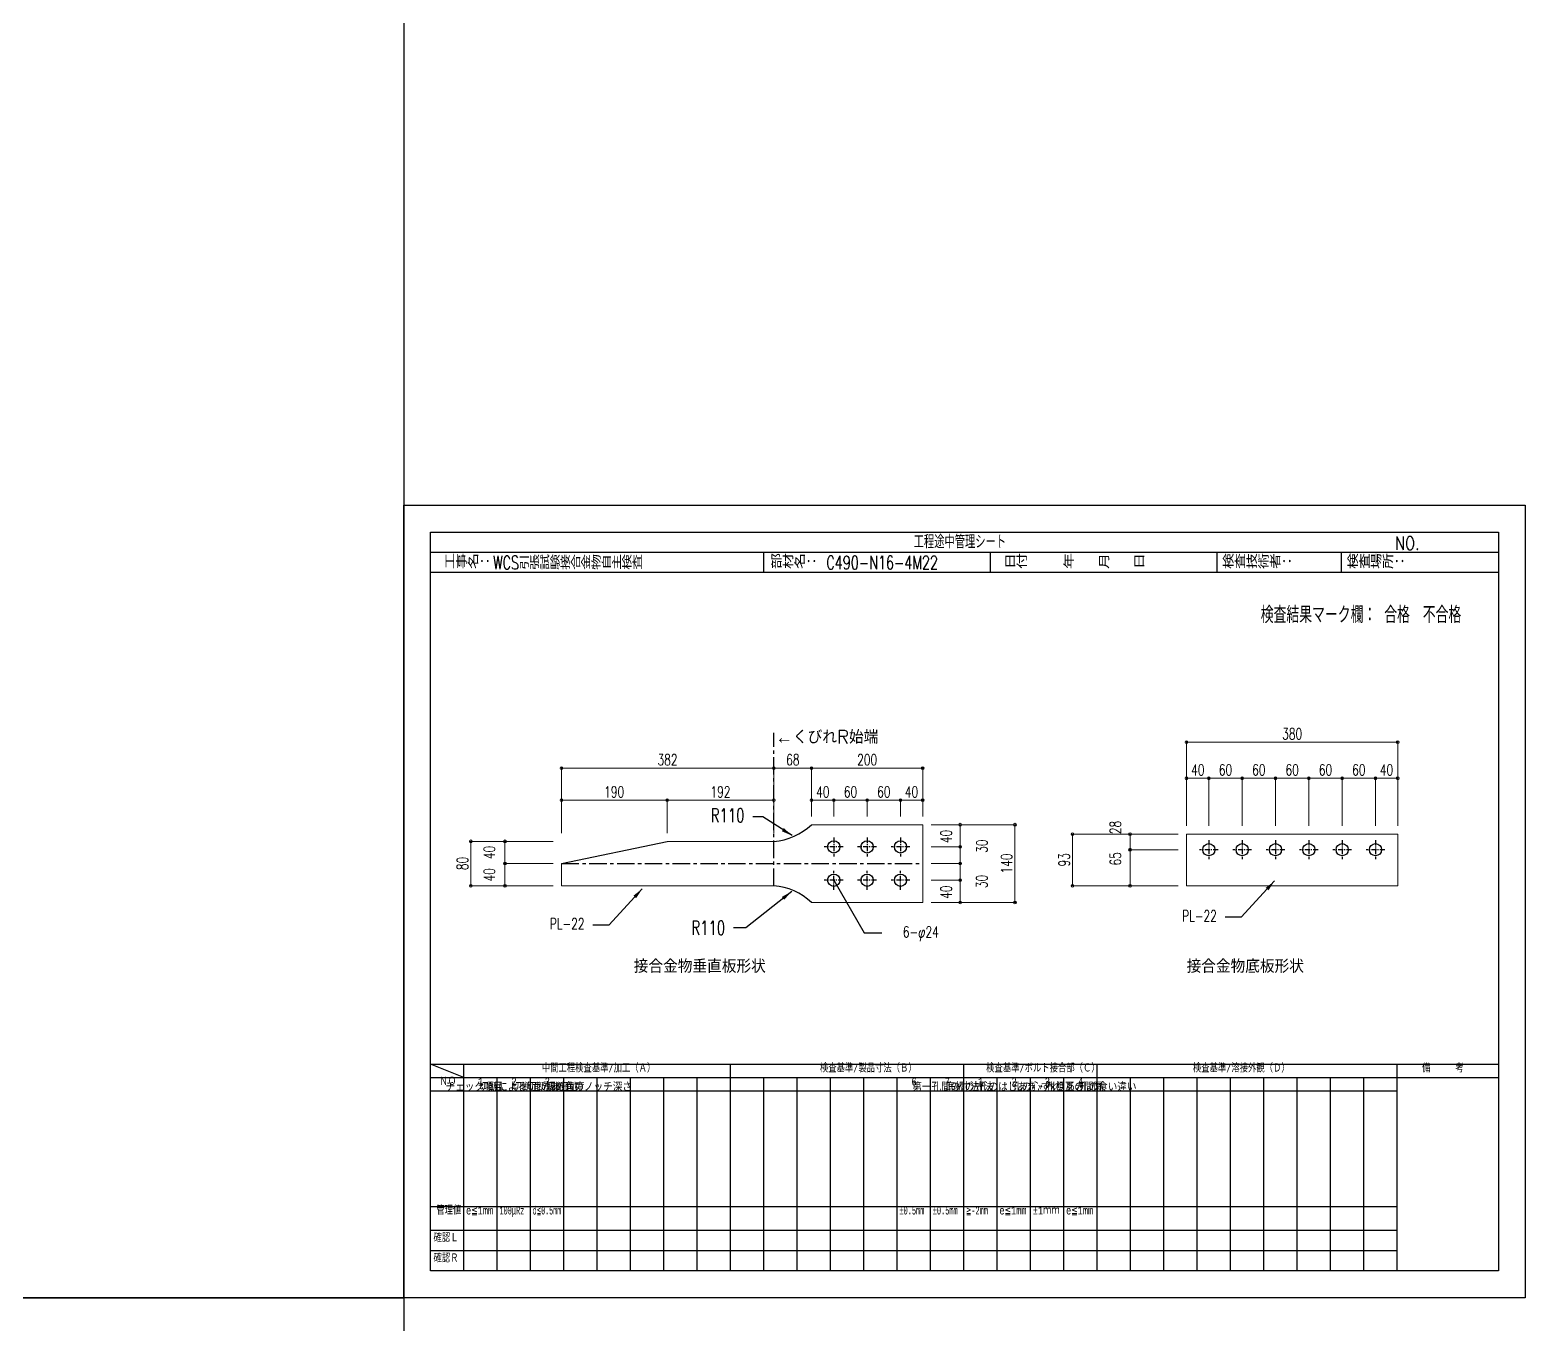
# Model space of a CAD drawing. Header units: millimetres. Extents: x 0 to 29624, y 0 to 14691.
# Drawn here: x 2691 to 5382, y 2328 to 4657 of the extents above; entities that cross this region are included whole.
import ezdxf
from ezdxf.enums import TextEntityAlignment as Align

# ---------------------------------------------------------------- set-up
doc = ezdxf.new("R2010")
doc.units = ezdxf.units.MM
doc.header["$LTSCALE"] = 5
doc.linetypes.add('CENTER1', pattern=[10, 6.25, -1.25, 1.25, -1.25])
doc.linetypes.add('JIS_08_50', pattern=[53, 50, -1.125, 0.75, -1.125])
doc.layers.get('0').update_dxf_attribs({"color": 255})
doc.layers.get('DEFPOINTS').update_dxf_attribs({"color": 255})
for name, color, linetype in [('CENTER', 2, 'JIS_08_50'), ('LAYER6', 7, 'Continuous'), ('寸法', 4, 'Continuous'), ('文字', 7, 'Continuous'), ('金物', 142, 'Continuous')]:
    doc.layers.add(name, color=color, linetype=linetype)
doc.styles.add('DLSTANDARD1', font='monotxt.shx', dxfattribs={"width": 0.6, "bigfont": 'extfont'})
doc.styles.add('KANJI', font='simplex.shx', dxfattribs={"width": 0.7, "bigfont": 'extfont2.shx'})
doc.styles.get("Standard").update_dxf_attribs({"font": 'simplex.shx', "width": 0.7, "height": 2.5, "bigfont": '@extfont2.shx'})
doc.styles.add('SUNPOU', font='simplex.shx', dxfattribs={"width": 0.7, "bigfont": 'extfont2.shx'})
doc.styles.add('TATEGAKI', font='txt', dxfattribs={"bigfont": 'bigfont.shx'})
doc.dimstyles.new('コピー(2) - Standard', dxfattribs={"dimtxt": 25, "dimasz": 20, "dimexe": 0.18, "dimexo": 0.0625, "dimgap": 15, "dimtad": 1, "dimdec": 0, "dimzin": 0, "dimdsep": 46, "dimtxsty": 'Standard', "dimblk": 'DOTSMALL', "dimcen": 0.09, "dimadec": 0, "dimazin": 0, "dimtfac": 1, "dimtdec": 0, "dimtofl": 0, "dimtmove": 0, "dimatfit": 3, "dimfxl": 0, "dimtolj": 1, "dimtzin": 0, "dimarcsym": 0})
doc.dimstyles.new('一般寸法-小さめ', dxfattribs={"dimscale": 10, "dimtxt": 2, "dimasz": 0.5, "dimexe": 0.125, "dimexo": 1.5, "dimgap": 0.5, "dimtad": 1, "dimtxsty": 'KANJI', "dimblk": 'ORIGIN', "dimcen": 0, "dimclrd": 256, "dimclre": 256, "dimclrt": 256, "dimadec": 0, "dimazin": 0, "dimtfac": 1, "dimtmove": 2, "dimatfit": 2, "dimfxl": 0, "dimtolj": 2, "dimlwd": 5, "dimlwe": 5, "dimarcsym": 0})

# ---------------------------------------------------------------- blocks, each defined once
blk = doc.blocks.new('_Origin')
at = {"color": 0, "linetype": 'ByBlock', "lineweight": -2}
blk.add_line((0, 0), (-1, 0), dxfattribs=at)
blk.add_circle((0, 0), 0.5, dxfattribs=at)
blk = doc.blocks.new('*D724')
at = {"layer": 'DEFPOINTS', "color": 0}
for p in [(4298.1, 3227), (4298.1, 3187), (4365.7, 3187)]:
    blk.add_point(p, dxfattribs=at)
at = {"layer": '寸法', "lineweight": 5}
for p, q in [((4313.1, 3227), (4367, 3227)), ((4365.7, 3222), (4365.7, 3192)), ((4313.1, 3187), (4367, 3187))]:
    blk.add_line(p, q, dxfattribs=at)
at = {"layer": '寸法', "lineweight": 5, "xscale": 5, "yscale": 5, "zscale": 5}
for p, rotation in [((4365.7, 3227), 90), ((4365.7, 3187), 270)]:
    blk.add_blockref('_Origin', p, dxfattribs=dict(at, rotation=rotation))
at = {"layer": '寸法', "linetype": 'Continuous', "insert": (4340.3, 3205.5), "char_height": 20, "attachment_point": 5, "rotation": 90, "style": 'KANJI'}
blk.add_mtext('\\A2;40', dxfattribs=at)
blk = doc.blocks.new('_DotSmall')
at = {"color": 0, "linetype": 'ByBlock', "const_width": 0.5}
blk.add_lwpolyline([(-0.0625, 0, 1), (0.0625, 0, 1)], format="xyb", close=True, dxfattribs=at)
blk = doc.blocks.new('*D725')
at = {"layer": 'DEFPOINTS', "color": 0}
for p in [(4298.1, 3227), (4464.2, 3227), (4298.1, 3087)]:
    blk.add_point(p, dxfattribs=at)
at = {"layer": '寸法', "lineweight": 5}
for p, q in [((4313.1, 3227), (4465.5, 3227)), ((4464.2, 3092), (4464.2, 3222)), ((4313.1, 3087), (4465.5, 3087))]:
    blk.add_line(p, q, dxfattribs=at)
at = {"layer": '寸法', "lineweight": 5, "xscale": 5, "yscale": 5, "zscale": 5}
for p, rotation in [((4464.2, 3227), 90), ((4464.2, 3087), 270)]:
    blk.add_blockref('_Origin', p, dxfattribs=dict(at, rotation=rotation))
at = {"layer": '寸法', "linetype": 'Continuous', "insert": (4449.2, 3157), "char_height": 20, "attachment_point": 5, "rotation": 90, "style": 'KANJI'}
blk.add_mtext('\\A2;140', dxfattribs=at)
blk = doc.blocks.new('*D726')
at = {"layer": 'DEFPOINTS', "color": 0}
for p in [(3484.8, 3197), (3648.1, 3197), (3648.1, 3117)]:
    blk.add_point(p, dxfattribs=at)
at = {"layer": '寸法', "lineweight": 5}
for p, q in [((3633.1, 3197), (3483.5, 3197)), ((3484.8, 3122), (3484.8, 3192)), ((3633.1, 3117), (3483.5, 3117))]:
    blk.add_line(p, q, dxfattribs=at)
at = {"layer": '寸法', "lineweight": 5, "xscale": 5, "yscale": 5, "zscale": 5}
for p, rotation in [((3484.8, 3197), 90), ((3484.8, 3117), 270)]:
    blk.add_blockref('_Origin', p, dxfattribs=dict(at, rotation=rotation))
at = {"layer": '寸法', "linetype": 'Continuous', "insert": (3469.8, 3157), "char_height": 20, "attachment_point": 5, "rotation": 90, "style": 'KANJI'}
blk.add_mtext('\\A2;80', dxfattribs=at)
blk = doc.blocks.new('*D727')
at = {"layer": 'DEFPOINTS', "color": 0}
for p in [(4030.1, 3328.8), (3648.1, 3197), (4030.1, 3197)]:
    blk.add_point(p, dxfattribs=at)
at = {"layer": '寸法', "lineweight": 5}
for p, q in [((3648.1, 3212), (3648.1, 3330)), ((3653.1, 3328.8), (4025.1, 3328.8)), ((4030.1, 3212), (4030.1, 3330))]:
    blk.add_line(p, q, dxfattribs=at)
at = {"layer": '寸法', "lineweight": 5, "xscale": 5, "yscale": 5, "zscale": 5, "rotation": 180}
blk.add_blockref('_Origin', (3648.1, 3328.8), dxfattribs=at)
at = {"layer": '寸法', "lineweight": 5, "xscale": 5, "yscale": 5, "zscale": 5}
blk.add_blockref('_Origin', (4030.1, 3328.8), dxfattribs=at)
at = {"layer": '寸法', "linetype": 'Continuous', "insert": (3839.1, 3343.8), "char_height": 20, "attachment_point": 5, "style": 'KANJI'}
blk.add_mtext('\\A2;382', dxfattribs=at)
blk = doc.blocks.new('*D728')
at = {"layer": 'DEFPOINTS', "color": 0}
for p in [(4030.1, 3328.8), (4098.1, 3227), (4030.1, 3197)]:
    blk.add_point(p, dxfattribs=at)
at = {"layer": '寸法', "lineweight": 5}
for p, q in [((4030.1, 3212), (4030.1, 3330)), ((4093.1, 3328.8), (4035.1, 3328.8)), ((4098.1, 3242), (4098.1, 3330))]:
    blk.add_line(p, q, dxfattribs=at)
at = {"layer": '寸法', "lineweight": 5, "xscale": 5, "yscale": 5, "zscale": 5, "rotation": 180}
blk.add_blockref('_Origin', (4030.1, 3328.8), dxfattribs=at)
at = {"layer": '寸法', "lineweight": 5, "xscale": 5, "yscale": 5, "zscale": 5}
blk.add_blockref('_Origin', (4098.1, 3328.8), dxfattribs=at)
at = {"layer": '寸法', "linetype": 'Continuous', "insert": (4064.1, 3343.8), "char_height": 20, "attachment_point": 5, "style": 'KANJI'}
blk.add_mtext('\\A2;68', dxfattribs=at)
blk = doc.blocks.new('*D729')
at = {"layer": 'DEFPOINTS', "color": 0}
for p in [(4298.1, 3328.8), (4098.1, 3227), (4298.1, 3227)]:
    blk.add_point(p, dxfattribs=at)
at = {"layer": '寸法', "lineweight": 5}
for p, q in [((4098.1, 3242), (4098.1, 3330)), ((4103.1, 3328.8), (4293.1, 3328.8)), ((4298.1, 3242), (4298.1, 3330))]:
    blk.add_line(p, q, dxfattribs=at)
at = {"layer": '寸法', "lineweight": 5, "xscale": 5, "yscale": 5, "zscale": 5, "rotation": 180}
blk.add_blockref('_Origin', (4098.1, 3328.8), dxfattribs=at)
at = {"layer": '寸法', "lineweight": 5, "xscale": 5, "yscale": 5, "zscale": 5}
blk.add_blockref('_Origin', (4298.1, 3328.8), dxfattribs=at)
at = {"layer": '寸法', "linetype": 'Continuous', "insert": (4198.1, 3343.8), "char_height": 20, "attachment_point": 5, "style": 'KANJI'}
blk.add_mtext('\\A2;200', dxfattribs=at)
blk = doc.blocks.new('*D730')
at = {"layer": 'DEFPOINTS', "color": 0}
for p in [(4298.1, 3127), (4298.1, 3087), (4365.7, 3087)]:
    blk.add_point(p, dxfattribs=at)
at = {"layer": '寸法', "lineweight": 5}
for p, q in [((4313.1, 3127), (4367, 3127)), ((4365.7, 3122), (4365.7, 3092)), ((4313.1, 3087), (4367, 3087))]:
    blk.add_line(p, q, dxfattribs=at)
at = {"layer": '寸法', "lineweight": 5, "xscale": 5, "yscale": 5, "zscale": 5}
for p, rotation in [((4365.7, 3127), 90), ((4365.7, 3087), 270)]:
    blk.add_blockref('_Origin', p, dxfattribs=dict(at, rotation=rotation))
at = {"layer": '寸法', "linetype": 'Continuous', "insert": (4340.3, 3105.5), "char_height": 20, "attachment_point": 5, "rotation": 90, "style": 'KANJI'}
blk.add_mtext('\\A2;40', dxfattribs=at)
blk = doc.blocks.new('*D731')
at = {"layer": 'DEFPOINTS', "color": 0}
for p in [(3546.3, 3157), (3648.1, 3157), (3648.1, 3117)]:
    blk.add_point(p, dxfattribs=at)
at = {"layer": '寸法', "lineweight": 5}
for p, q in [((3633.1, 3157), (3545, 3157)), ((3546.3, 3122), (3546.3, 3152)), ((3633.1, 3117), (3545, 3117))]:
    blk.add_line(p, q, dxfattribs=at)
at = {"layer": '寸法', "lineweight": 5, "xscale": 5, "yscale": 5, "zscale": 5}
for p, rotation in [((3546.3, 3157), 90), ((3546.3, 3117), 270)]:
    blk.add_blockref('_Origin', p, dxfattribs=dict(at, rotation=rotation))
at = {"layer": '寸法', "linetype": 'Continuous', "insert": (3518.1, 3137), "char_height": 20, "attachment_point": 5, "rotation": 90, "style": 'KANJI'}
blk.add_mtext('\\A2;40', dxfattribs=at)
blk = doc.blocks.new('*D732')
at = {"layer": 'DEFPOINTS', "color": 0}
for p in [(3546.3, 3197), (3648.1, 3197), (3648.1, 3157)]:
    blk.add_point(p, dxfattribs=at)
at = {"layer": '寸法', "lineweight": 5}
for p, q in [((3633.1, 3197), (3545, 3197)), ((3546.3, 3162), (3546.3, 3192)), ((3633.1, 3157), (3545, 3157))]:
    blk.add_line(p, q, dxfattribs=at)
at = {"layer": '寸法', "lineweight": 5, "xscale": 5, "yscale": 5, "zscale": 5}
for p, rotation in [((3546.3, 3197), 90), ((3546.3, 3157), 270)]:
    blk.add_blockref('_Origin', p, dxfattribs=dict(at, rotation=rotation))
at = {"layer": '寸法', "linetype": 'Continuous', "insert": (3518.1, 3177), "char_height": 20, "attachment_point": 5, "rotation": 90, "style": 'KANJI'}
blk.add_mtext('\\A2;40', dxfattribs=at)
blk = doc.blocks.new('*D733')
at = {"layer": 'DEFPOINTS', "color": 0}
for p in [(4030.1, 3271), (3838.1, 3197), (4030.1, 3197)]:
    blk.add_point(p, dxfattribs=at)
at = {"layer": '寸法', "lineweight": 5}
for p, q in [((3838.1, 3212), (3838.1, 3272.3)), ((3843.1, 3271), (4025.1, 3271)), ((4030.1, 3212), (4030.1, 3272.3))]:
    blk.add_line(p, q, dxfattribs=at)
at = {"layer": '寸法', "lineweight": 5, "xscale": 5, "yscale": 5, "zscale": 5, "rotation": 180}
blk.add_blockref('_Origin', (3838.1, 3271), dxfattribs=at)
at = {"layer": '寸法', "lineweight": 5, "xscale": 5, "yscale": 5, "zscale": 5}
blk.add_blockref('_Origin', (4030.1, 3271), dxfattribs=at)
at = {"layer": '寸法', "linetype": 'Continuous', "insert": (3934.1, 3286), "char_height": 20, "attachment_point": 5, "style": 'KANJI'}
blk.add_mtext('\\A2;192', dxfattribs=at)
blk = doc.blocks.new('*D734')
at = {"layer": 'DEFPOINTS', "color": 0}
for p in [(3838.1, 3271), (3648.1, 3197), (3838.1, 3197)]:
    blk.add_point(p, dxfattribs=at)
at = {"layer": '寸法', "lineweight": 5}
for p, q in [((3648.1, 3212), (3648.1, 3272.3)), ((3653.1, 3271), (3833.1, 3271)), ((3838.1, 3212), (3838.1, 3272.3))]:
    blk.add_line(p, q, dxfattribs=at)
at = {"layer": '寸法', "lineweight": 5, "xscale": 5, "yscale": 5, "zscale": 5, "rotation": 180}
blk.add_blockref('_Origin', (3648.1, 3271), dxfattribs=at)
at = {"layer": '寸法', "lineweight": 5, "xscale": 5, "yscale": 5, "zscale": 5}
blk.add_blockref('_Origin', (3838.1, 3271), dxfattribs=at)
at = {"layer": '寸法', "linetype": 'Continuous', "insert": (3743.1, 3286), "char_height": 20, "attachment_point": 5, "style": 'KANJI'}
blk.add_mtext('\\A2;190', dxfattribs=at)
blk = doc.blocks.new('*D735')
at = {"layer": 'DEFPOINTS', "color": 0}
for p in [(4138.1, 3271), (4098.1, 3227), (4138.1, 3227)]:
    blk.add_point(p, dxfattribs=at)
at = {"layer": '寸法', "lineweight": 5}
for p, q in [((4098.1, 3242), (4098.1, 3272.3)), ((4103.1, 3271), (4133.1, 3271)), ((4138.1, 3242), (4138.1, 3272.3))]:
    blk.add_line(p, q, dxfattribs=at)
at = {"layer": '寸法', "lineweight": 5, "xscale": 5, "yscale": 5, "zscale": 5, "rotation": 180}
blk.add_blockref('_Origin', (4098.1, 3271), dxfattribs=at)
at = {"layer": '寸法', "lineweight": 5, "xscale": 5, "yscale": 5, "zscale": 5}
blk.add_blockref('_Origin', (4138.1, 3271), dxfattribs=at)
at = {"layer": '寸法', "linetype": 'Continuous', "insert": (4118.1, 3286), "char_height": 20, "attachment_point": 5, "style": 'KANJI'}
blk.add_mtext('\\A2;40', dxfattribs=at)
blk = doc.blocks.new('*D736')
at = {"layer": 'DEFPOINTS', "color": 0}
for p in [(4258.1, 3271), (4198.1, 3227), (4258.1, 3227)]:
    blk.add_point(p, dxfattribs=at)
at = {"layer": '寸法', "lineweight": 5}
for p, q in [((4198.1, 3242), (4198.1, 3272.3)), ((4203.1, 3271), (4253.1, 3271)), ((4258.1, 3242), (4258.1, 3272.3))]:
    blk.add_line(p, q, dxfattribs=at)
at = {"layer": '寸法', "lineweight": 5, "xscale": 5, "yscale": 5, "zscale": 5, "rotation": 180}
blk.add_blockref('_Origin', (4198.1, 3271), dxfattribs=at)
at = {"layer": '寸法', "lineweight": 5, "xscale": 5, "yscale": 5, "zscale": 5}
blk.add_blockref('_Origin', (4258.1, 3271), dxfattribs=at)
at = {"layer": '寸法', "linetype": 'Continuous', "insert": (4228.1, 3286), "char_height": 20, "attachment_point": 5, "style": 'KANJI'}
blk.add_mtext('\\A2;60', dxfattribs=at)
blk = doc.blocks.new('*D737')
at = {"layer": 'DEFPOINTS', "color": 0}
for p in [(4198.1, 3271), (4138.1, 3227), (4198.1, 3227)]:
    blk.add_point(p, dxfattribs=at)
at = {"layer": '寸法', "lineweight": 5}
for p, q in [((4138.1, 3242), (4138.1, 3272.3)), ((4143.1, 3271), (4193.1, 3271)), ((4198.1, 3242), (4198.1, 3272.3))]:
    blk.add_line(p, q, dxfattribs=at)
at = {"layer": '寸法', "lineweight": 5, "xscale": 5, "yscale": 5, "zscale": 5, "rotation": 180}
blk.add_blockref('_Origin', (4138.1, 3271), dxfattribs=at)
at = {"layer": '寸法', "lineweight": 5, "xscale": 5, "yscale": 5, "zscale": 5}
blk.add_blockref('_Origin', (4198.1, 3271), dxfattribs=at)
at = {"layer": '寸法', "linetype": 'Continuous', "insert": (4168.1, 3286), "char_height": 20, "attachment_point": 5, "style": 'KANJI'}
blk.add_mtext('\\A2;60', dxfattribs=at)
blk = doc.blocks.new('*D738')
at = {"layer": 'DEFPOINTS', "color": 0}
for p in [(4298.1, 3271), (4258.1, 3227), (4298.1, 3227)]:
    blk.add_point(p, dxfattribs=at)
at = {"layer": '寸法', "lineweight": 5}
for p, q in [((4258.1, 3242), (4258.1, 3272.3)), ((4263.1, 3271), (4293.1, 3271)), ((4298.1, 3242), (4298.1, 3272.3))]:
    blk.add_line(p, q, dxfattribs=at)
at = {"layer": '寸法', "lineweight": 5, "xscale": 5, "yscale": 5, "zscale": 5, "rotation": 180}
blk.add_blockref('_Origin', (4258.1, 3271), dxfattribs=at)
at = {"layer": '寸法', "lineweight": 5, "xscale": 5, "yscale": 5, "zscale": 5}
blk.add_blockref('_Origin', (4298.1, 3271), dxfattribs=at)
at = {"layer": '寸法', "linetype": 'Continuous', "insert": (4278.1, 3286), "char_height": 20, "attachment_point": 5, "style": 'KANJI'}
blk.add_mtext('\\A2;40', dxfattribs=at)
blk = doc.blocks.new('*D739')
at = {"layer": 'DEFPOINTS', "color": 0}
for p in [(4298.1, 3187), (4298.1, 3157), (4365.7, 3157)]:
    blk.add_point(p, dxfattribs=at)
at = {"layer": '寸法', "lineweight": 5}
for p, q in [((4313.1, 3187), (4367, 3187)), ((4365.7, 3182), (4365.7, 3162)), ((4313.1, 3157), (4367, 3157))]:
    blk.add_line(p, q, dxfattribs=at)
at = {"layer": '寸法', "lineweight": 5, "xscale": 5, "yscale": 5, "zscale": 5}
for p, rotation in [((4365.7, 3187), 90), ((4365.7, 3157), 270)]:
    blk.add_blockref('_Origin', p, dxfattribs=dict(at, rotation=rotation))
at = {"layer": '寸法', "linetype": 'Continuous', "insert": (4404.8, 3188.2), "char_height": 20, "attachment_point": 5, "rotation": 90, "style": 'KANJI'}
blk.add_mtext('\\A2;30', dxfattribs=at)
blk = doc.blocks.new('*D740')
at = {"layer": 'DEFPOINTS', "color": 0}
for p in [(4298.1, 3157), (4298.1, 3127), (4365.7, 3127)]:
    blk.add_point(p, dxfattribs=at)
at = {"layer": '寸法', "lineweight": 5}
for p, q in [((4313.1, 3157), (4367, 3157)), ((4365.7, 3152), (4365.7, 3132)), ((4313.1, 3127), (4367, 3127))]:
    blk.add_line(p, q, dxfattribs=at)
at = {"layer": '寸法', "lineweight": 5, "xscale": 5, "yscale": 5, "zscale": 5}
for p, rotation in [((4365.7, 3157), 90), ((4365.7, 3127), 270)]:
    blk.add_blockref('_Origin', p, dxfattribs=dict(at, rotation=rotation))
at = {"layer": '寸法', "linetype": 'Continuous', "insert": (4404.5, 3124.8), "char_height": 20, "attachment_point": 5, "rotation": 90, "style": 'KANJI'}
blk.add_mtext('\\A2;30', dxfattribs=at)
blk = doc.blocks.new('*D741')
at = {"layer": 'DEFPOINTS', "color": 0}
for p in [(4567.7, 3210), (4773.1, 3210), (4773.1, 3117)]:
    blk.add_point(p, dxfattribs=at)
at = {"layer": '寸法', "lineweight": 5}
for p, q in [((4758.1, 3210), (4566.4, 3210)), ((4567.7, 3122), (4567.7, 3205)), ((4758.1, 3117), (4566.4, 3117))]:
    blk.add_line(p, q, dxfattribs=at)
at = {"layer": '寸法', "lineweight": 5, "xscale": 5, "yscale": 5, "zscale": 5}
for p, rotation in [((4567.7, 3210), 90), ((4567.7, 3117), 270)]:
    blk.add_blockref('_Origin', p, dxfattribs=dict(at, rotation=rotation))
at = {"layer": '寸法', "linetype": 'Continuous', "insert": (4552.7, 3163.5), "char_height": 20, "attachment_point": 5, "rotation": 90, "style": 'KANJI'}
blk.add_mtext('\\A2;93', dxfattribs=at)
blk = doc.blocks.new('*D742')
at = {"layer": 'DEFPOINTS', "color": 0}
for p in [(4671.3, 3210), (4773.1, 3210), (4773.1, 3182)]:
    blk.add_point(p, dxfattribs=at)
at = {"layer": '寸法', "lineweight": 5}
for p, q in [((4758.1, 3210), (4670, 3210)), ((4671.3, 3187), (4671.3, 3205)), ((4758.1, 3182), (4670, 3182))]:
    blk.add_line(p, q, dxfattribs=at)
at = {"layer": '寸法', "lineweight": 5, "xscale": 5, "yscale": 5, "zscale": 5}
for p, rotation in [((4671.3, 3210), 90), ((4671.3, 3182), 270)]:
    blk.add_blockref('_Origin', p, dxfattribs=dict(at, rotation=rotation))
at = {"layer": '寸法', "linetype": 'Continuous', "insert": (4645, 3222.1), "char_height": 20, "attachment_point": 5, "rotation": 90, "style": 'KANJI'}
blk.add_mtext('\\A2;28', dxfattribs=at)
blk = doc.blocks.new('*D743')
at = {"layer": 'DEFPOINTS', "color": 0}
for p in [(4773.1, 3182), (4671.3, 3117), (4773.1, 3117)]:
    blk.add_point(p, dxfattribs=at)
at = {"layer": '寸法', "lineweight": 5}
for p, q in [((4758.1, 3182), (4670, 3182)), ((4671.3, 3177), (4671.3, 3122)), ((4758.1, 3117), (4670, 3117))]:
    blk.add_line(p, q, dxfattribs=at)
at = {"layer": '寸法', "lineweight": 5, "xscale": 5, "yscale": 5, "zscale": 5}
for p, rotation in [((4671.3, 3182), 90), ((4671.3, 3117), 270)]:
    blk.add_blockref('_Origin', p, dxfattribs=dict(at, rotation=rotation))
at = {"layer": '寸法', "linetype": 'Continuous', "insert": (4645, 3165.5), "char_height": 20, "attachment_point": 5, "rotation": 90, "style": 'KANJI'}
blk.add_mtext('\\A2;65', dxfattribs=at)
blk = doc.blocks.new('*D744')
at = {"layer": 'DEFPOINTS', "color": 0}
for p in [(4813.1, 3310.5), (4773.1, 3210), (4813.1, 3210)]:
    blk.add_point(p, dxfattribs=at)
at = {"layer": '寸法', "linetype": 'Continuous', "lineweight": 5}
for p, q in [((4773.1, 3225), (4773.1, 3311.7)), ((4778.1, 3310.5), (4808.1, 3310.5)), ((4813.1, 3225), (4813.1, 3311.7))]:
    blk.add_line(p, q, dxfattribs=at)
at = {"layer": '寸法', "lineweight": 5, "xscale": 5, "yscale": 5, "zscale": 5, "rotation": 180}
blk.add_blockref('_Origin', (4773.1, 3310.5), dxfattribs=at)
at = {"layer": '寸法', "lineweight": 5, "xscale": 5, "yscale": 5, "zscale": 5}
blk.add_blockref('_Origin', (4813.1, 3310.5), dxfattribs=at)
at = {"layer": '寸法', "linetype": 'Continuous', "insert": (4793.1, 3325.5), "char_height": 20, "attachment_point": 5, "style": 'KANJI'}
blk.add_mtext('\\A2;40', dxfattribs=at)
blk = doc.blocks.new('*D745')
at = {"layer": 'DEFPOINTS', "color": 0}
for p in [(4873.1, 3310.5), (4813.1, 3210), (4873.1, 3210)]:
    blk.add_point(p, dxfattribs=at)
at = {"layer": '寸法', "linetype": 'Continuous', "lineweight": 5}
for p, q in [((4813.1, 3225), (4813.1, 3311.7)), ((4818.1, 3310.5), (4868.1, 3310.5)), ((4873.1, 3225), (4873.1, 3311.7))]:
    blk.add_line(p, q, dxfattribs=at)
at = {"layer": '寸法', "lineweight": 5, "xscale": 5, "yscale": 5, "zscale": 5, "rotation": 180}
blk.add_blockref('_Origin', (4813.1, 3310.5), dxfattribs=at)
at = {"layer": '寸法', "lineweight": 5, "xscale": 5, "yscale": 5, "zscale": 5}
blk.add_blockref('_Origin', (4873.1, 3310.5), dxfattribs=at)
at = {"layer": '寸法', "linetype": 'Continuous', "insert": (4843.1, 3325.5), "char_height": 20, "attachment_point": 5, "style": 'KANJI'}
blk.add_mtext('\\A2;60', dxfattribs=at)
blk = doc.blocks.new('*D746')
at = {"layer": 'DEFPOINTS', "color": 0}
for p in [(4933.1, 3310.5), (4873.1, 3210), (4933.1, 3210)]:
    blk.add_point(p, dxfattribs=at)
at = {"layer": '寸法', "linetype": 'Continuous', "lineweight": 5}
for p, q in [((4873.1, 3225), (4873.1, 3311.7)), ((4878.1, 3310.5), (4928.1, 3310.5)), ((4933.1, 3225), (4933.1, 3311.7))]:
    blk.add_line(p, q, dxfattribs=at)
at = {"layer": '寸法', "lineweight": 5, "xscale": 5, "yscale": 5, "zscale": 5, "rotation": 180}
blk.add_blockref('_Origin', (4873.1, 3310.5), dxfattribs=at)
at = {"layer": '寸法', "lineweight": 5, "xscale": 5, "yscale": 5, "zscale": 5}
blk.add_blockref('_Origin', (4933.1, 3310.5), dxfattribs=at)
at = {"layer": '寸法', "linetype": 'Continuous', "insert": (4903.1, 3325.5), "char_height": 20, "attachment_point": 5, "style": 'KANJI'}
blk.add_mtext('\\A2;60', dxfattribs=at)
blk = doc.blocks.new('*D747')
at = {"layer": 'DEFPOINTS', "color": 0}
for p in [(4993.1, 3310.5), (4933.1, 3210), (4993.1, 3210)]:
    blk.add_point(p, dxfattribs=at)
at = {"layer": '寸法', "linetype": 'Continuous', "lineweight": 5}
for p, q in [((4933.1, 3225), (4933.1, 3311.7)), ((4938.1, 3310.5), (4988.1, 3310.5)), ((4993.1, 3225), (4993.1, 3311.7))]:
    blk.add_line(p, q, dxfattribs=at)
at = {"layer": '寸法', "lineweight": 5, "xscale": 5, "yscale": 5, "zscale": 5, "rotation": 180}
blk.add_blockref('_Origin', (4933.1, 3310.5), dxfattribs=at)
at = {"layer": '寸法', "lineweight": 5, "xscale": 5, "yscale": 5, "zscale": 5}
blk.add_blockref('_Origin', (4993.1, 3310.5), dxfattribs=at)
at = {"layer": '寸法', "linetype": 'Continuous', "insert": (4963.1, 3325.5), "char_height": 20, "attachment_point": 5, "style": 'KANJI'}
blk.add_mtext('\\A2;60', dxfattribs=at)
blk = doc.blocks.new('*D748')
at = {"layer": 'DEFPOINTS', "color": 0}
for p in [(5053.1, 3310.5), (4993.1, 3210), (5053.1, 3210)]:
    blk.add_point(p, dxfattribs=at)
at = {"layer": '寸法', "linetype": 'Continuous', "lineweight": 5}
for p, q in [((4993.1, 3225), (4993.1, 3311.7)), ((4998.1, 3310.5), (5048.1, 3310.5)), ((5053.1, 3225), (5053.1, 3311.7))]:
    blk.add_line(p, q, dxfattribs=at)
at = {"layer": '寸法', "lineweight": 5, "xscale": 5, "yscale": 5, "zscale": 5, "rotation": 180}
blk.add_blockref('_Origin', (4993.1, 3310.5), dxfattribs=at)
at = {"layer": '寸法', "lineweight": 5, "xscale": 5, "yscale": 5, "zscale": 5}
blk.add_blockref('_Origin', (5053.1, 3310.5), dxfattribs=at)
at = {"layer": '寸法', "linetype": 'Continuous', "insert": (5023.1, 3325.5), "char_height": 20, "attachment_point": 5, "style": 'KANJI'}
blk.add_mtext('\\A2;60', dxfattribs=at)
blk = doc.blocks.new('*D749')
at = {"layer": 'DEFPOINTS', "color": 0}
for p in [(5113.1, 3310.5), (5053.1, 3210), (5113.1, 3210)]:
    blk.add_point(p, dxfattribs=at)
at = {"layer": '寸法', "linetype": 'Continuous', "lineweight": 5}
for p, q in [((5053.1, 3225), (5053.1, 3311.7)), ((5058.1, 3310.5), (5108.1, 3310.5)), ((5113.1, 3225), (5113.1, 3311.7))]:
    blk.add_line(p, q, dxfattribs=at)
at = {"layer": '寸法', "lineweight": 5, "xscale": 5, "yscale": 5, "zscale": 5, "rotation": 180}
blk.add_blockref('_Origin', (5053.1, 3310.5), dxfattribs=at)
at = {"layer": '寸法', "lineweight": 5, "xscale": 5, "yscale": 5, "zscale": 5}
blk.add_blockref('_Origin', (5113.1, 3310.5), dxfattribs=at)
at = {"layer": '寸法', "linetype": 'Continuous', "insert": (5083.1, 3325.5), "char_height": 20, "attachment_point": 5, "style": 'KANJI'}
blk.add_mtext('\\A2;60', dxfattribs=at)
blk = doc.blocks.new('*D750')
at = {"layer": 'DEFPOINTS', "color": 0}
for p in [(5153.1, 3310.5), (5113.1, 3210), (5153.1, 3210)]:
    blk.add_point(p, dxfattribs=at)
at = {"layer": '寸法', "linetype": 'Continuous', "lineweight": 5}
for p, q in [((5113.1, 3225), (5113.1, 3311.7)), ((5118.1, 3310.5), (5148.1, 3310.5)), ((5153.1, 3225), (5153.1, 3311.7))]:
    blk.add_line(p, q, dxfattribs=at)
at = {"layer": '寸法', "lineweight": 5, "xscale": 5, "yscale": 5, "zscale": 5, "rotation": 180}
blk.add_blockref('_Origin', (5113.1, 3310.5), dxfattribs=at)
at = {"layer": '寸法', "lineweight": 5, "xscale": 5, "yscale": 5, "zscale": 5}
blk.add_blockref('_Origin', (5153.1, 3310.5), dxfattribs=at)
at = {"layer": '寸法', "linetype": 'Continuous', "insert": (5133.1, 3325.5), "char_height": 20, "attachment_point": 5, "style": 'KANJI'}
blk.add_mtext('\\A2;40', dxfattribs=at)
blk = doc.blocks.new('*D751')
at = {"layer": 'DEFPOINTS', "color": 0}
for p in [(5153.1, 3375.4), (4773.1, 3210), (5153.1, 3210)]:
    blk.add_point(p, dxfattribs=at)
at = {"layer": '寸法', "linetype": 'Continuous', "lineweight": 5}
for p, q in [((4773.1, 3225), (4773.1, 3376.6)), ((4778.1, 3375.4), (5148.1, 3375.4)), ((5153.1, 3225), (5153.1, 3376.6))]:
    blk.add_line(p, q, dxfattribs=at)
at = {"layer": '寸法', "lineweight": 5, "xscale": 5, "yscale": 5, "zscale": 5, "rotation": 180}
blk.add_blockref('_Origin', (4773.1, 3375.4), dxfattribs=at)
at = {"layer": '寸法', "lineweight": 5, "xscale": 5, "yscale": 5, "zscale": 5}
blk.add_blockref('_Origin', (5153.1, 3375.4), dxfattribs=at)
at = {"layer": '寸法', "linetype": 'Continuous', "insert": (4963.1, 3390.4), "char_height": 20, "attachment_point": 5, "style": 'KANJI'}
blk.add_mtext('\\A2;380', dxfattribs=at)

msp = doc.modelspace()

# ---------------------------------------------------------------- linework, layer by layer
at = {"linetype": 'Continuous', "lineweight": -3}
for p, q in [((3412, 3717.6), (5334.4, 3717.6)), ((3412, 3717.6), (5334.4, 3717.6)), ((4012, 3681.6), (4012, 3717.6)), ((4012, 3681.6), (4012, 3717.6)), ((4420, 3681.6), (4420, 3717.6)), ((4420, 3681.6), (4420, 3717.6)), ((4828, 3681.6), (4828, 3717.6)), ((4828, 3681.6), (4828, 3717.6)), ((5051.981, 3681.6), (5051.981, 3717.6)), ((5051.981, 3681.6), (5051.981, 3717.6)), ((3412, 3681.6), (5334.4, 3681.6)), ((3412, 3681.6), (5334.4, 3681.6)), ((3412, 2796), (5334.4, 2796)), ((3412, 2796), (5334.4, 2796)), ((3412, 2772), (5334.4, 2772)), ((3412, 2772), (5334.4, 2772)), ((3412, 2748), (5152, 2748)), ((3412, 2748), (5152, 2748)), ((3412, 2540.226), (5152, 2540.226)), ((3412, 2540.226), (5152, 2540.226)), ((3412, 2497.161), (5152, 2497.161)), ((3412, 2497.161), (5152, 2497.161)), ((3412, 2460.581), (5152, 2460.581)), ((3412, 2460.581), (5152, 2460.581))]:
    msp.add_line(p, q, dxfattribs=at)
for points in [[(0, 4752), (3364, 4752), (3364, 2376), (0, 2376)], [(3364, 3801.6), (5382.4, 3801.6), (5382.4, 2376), (3364, 2376)], [(3364, 3801.6), (5382.4, 3801.6), (5382.4, 2376), (3364, 2376)], [(3412, 3753.6), (5334.4, 3753.6), (5334.4, 2424), (3412, 2424)], [(3412, 3753.6), (5334.4, 3753.6), (5334.4, 2424), (3412, 2424)], [(0, 2376), (3364, 2376), (3364, 0), (0, 0)]]:
    msp.add_lwpolyline(points, close=True, dxfattribs=at)
at = {"layer": 'CENTER', "linetype": 'CENTER1'}
for p, q in [((4030.089, 3117), (4030.089, 3392.489)), ((3648.089, 3157), (4298.089, 3157))]:
    msp.add_line(p, q, dxfattribs=at)
at = {"layer": '寸法', "linetype": 'CENTER1', "ltscale": 0.3}
for p, q in [((4138.089, 3204), (4138.089, 3170)), ((4198.089, 3204), (4198.089, 3170)), ((4258.089, 3204), (4258.089, 3170)), ((4155.089, 3187), (4121.089, 3187)), ((4215.089, 3187), (4181.089, 3187)), ((4275.089, 3187), (4241.089, 3187)), ((4830.089, 3182), (4796.089, 3182)), ((4813.089, 3199), (4813.089, 3165)), ((4890.089, 3182), (4856.089, 3182)), ((4873.089, 3199), (4873.089, 3165)), ((4950.089, 3182), (4916.089, 3182)), ((4933.089, 3199), (4933.089, 3165)), ((5010.089, 3182), (4976.089, 3182)), ((4993.089, 3199), (4993.089, 3165)), ((5070.089, 3182), (5036.089, 3182)), ((5053.089, 3199), (5053.089, 3165)), ((5130.089, 3182), (5096.089, 3182)), ((5113.089, 3199), (5113.089, 3165)), ((4155.089, 3127), (4121.089, 3127)), ((4138.089, 3110), (4138.089, 3144)), ((4215.089, 3127), (4181.089, 3127)), ((4198.089, 3110), (4198.089, 3144)), ((4275.089, 3127), (4241.089, 3127)), ((4258.089, 3110), (4258.089, 3144))]:
    msp.add_line(p, q, dxfattribs=at)
at = {"layer": '寸法'}
for p, q in [((4138.089, 3127), (4192.733, 3032.354)), ((4192.733, 3032.354), (4224.88, 3032.354))]:
    msp.add_line(p, q, dxfattribs=at)
at = {"layer": '寸法', "linetype": 'Continuous'}
for p, q in [((3472, 2772), (3412, 2796)), ((3472, 2772), (3412, 2796)), ((3472, 2424), (3472, 2796)), ((3472, 2424), (3472, 2796)), ((3532, 2424), (3532, 2772)), ((3532, 2424), (3532, 2772)), ((3592, 2424), (3592, 2772)), ((3592, 2424), (3592, 2772)), ((3652, 2424), (3652, 2772)), ((3652, 2424), (3652, 2772)), ((3712, 2424), (3712, 2772)), ((3712, 2424), (3712, 2772)), ((3772, 2424), (3772, 2772)), ((3772, 2424), (3772, 2772)), ((3832, 2424), (3832, 2772)), ((3832, 2424), (3832, 2772)), ((3892, 2424), (3892, 2772)), ((3892, 2424), (3892, 2772)), ((3952, 2424), (3952, 2796)), ((3952, 2424), (3952, 2796)), ((4012, 2424), (4012, 2772)), ((4012, 2424), (4012, 2772)), ((4072, 2424), (4072, 2772)), ((4072, 2424), (4072, 2772)), ((4132, 2424), (4132, 2772)), ((4132, 2424), (4132, 2772)), ((4192, 2424), (4192, 2772)), ((4192, 2424), (4192, 2772)), ((4252, 2424), (4252, 2772)), ((4252, 2424), (4252, 2772)), ((4312, 2424), (4312, 2772)), ((4312, 2424), (4312, 2772)), ((4372, 2424), (4372, 2796)), ((4372, 2424), (4372, 2796)), ((4432, 2424), (4432, 2772)), ((4432, 2424), (4432, 2772)), ((4492, 2424), (4492, 2772)), ((4492, 2424), (4492, 2772)), ((4552, 2424), (4552, 2772)), ((4552, 2424), (4552, 2772)), ((4612, 2424), (4612, 2796)), ((4612, 2424), (4612, 2796)), ((4672, 2424), (4672, 2772)), ((4672, 2424), (4672, 2772)), ((4732, 2424), (4732, 2772)), ((4732, 2424), (4732, 2772)), ((4792, 2424), (4792, 2772)), ((4792, 2424), (4792, 2772)), ((4852, 2424), (4852, 2772)), ((4852, 2424), (4852, 2772)), ((4912, 2424), (4912, 2772)), ((4912, 2424), (4912, 2772)), ((4972, 2424), (4972, 2772)), ((4972, 2424), (4972, 2772)), ((5032, 2424), (5032, 2772)), ((5032, 2424), (5032, 2772)), ((5092, 2424), (5092, 2772)), ((5092, 2424), (5092, 2772)), ((5152, 2424), (5152, 2796)), ((5152, 2424), (5152, 2796))]:
    msp.add_line(p, q, dxfattribs=at)
at = {"layer": '金物', "lineweight": 18}
for p, q in [((4298.089, 3227), (4098.089, 3227)), ((4298.089, 3087), (4298.089, 3227)), ((4773.089, 3117), (4773.089, 3210)), ((4773.089, 3210), (5153.089, 3210)), ((5153.089, 3210), (5153.089, 3117)), ((4030.089, 3197), (3838.089, 3197)), ((3648.089, 3157), (3648.089, 3117)), ((4030.089, 3117), (3648.089, 3117)), ((5153.089, 3117), (4773.089, 3117)), ((4298.089, 3087), (4098.089, 3087))]:
    msp.add_line(p, q, dxfattribs=at)
at = {"layer": '金物'}
msp.add_line((3648.089, 3157), (3838.089, 3197), dxfattribs=at)
at = {"layer": '金物', "ltscale": 2.5}
for centre in [(4138.089, 3187), (4198.089, 3187), (4258.089, 3187), (4813.089, 3182), (4873.089, 3182), (4933.089, 3182), (4993.089, 3182), (5053.089, 3182), (5113.089, 3182), (4138.089, 3127), (4198.089, 3127), (4258.089, 3127)]:
    msp.add_circle(centre, 11, dxfattribs=at)
at = {"layer": '金物', "ltscale": 2}
for centre, start, end in [((4022.299, 3306.724), 274.060941, 313.550946), ((4022.299, 3007.276), 46.449054, 85.939059)]:
    msp.add_arc(centre, 110, start, end, dxfattribs=at)

# ---------------------------------------------------------------- texts
at = {"layer": 'LAYER6', "color": 0, "linetype": 'Continuous', "lineweight": -3, "style": 'SUNPOU', "width": 0.7}
for s, height, p in [('工程途中管理シート', 24, (4281.897, 3724.156)), ('工程途中管理シート', 24, (4281.897, 3724.156)), ('検査結果マーク欄： 合格\u3000不合格', 30, (4906.607, 3589.678)), ('検査結果マーク欄： 合格\u3000不合格', 30, (4906.607, 3589.678))]:
    msp.add_text(s, height=height, dxfattribs=at).set_placement(p)
at = {"layer": 'LAYER6', "color": 0, "linetype": 'Continuous', "lineweight": -3, "width": 0.8}
for s, p in [('NO.', (5148.273, 3721.325)), ('NO.', (5148.273, 3721.325)), ('工事名：', (3436.005, 3688.156)), ('工事名：', (3436.005, 3688.156)), ('部材名：', (4023.9, 3688.156)), ('部材名：', (4023.9, 3688.156)), ('日付\u3000\u3000\u3000年\u3000\u3000月\u3000\u3000日', (4444.732, 3688.156)), ('日付\u3000\u3000\u3000年\u3000\u3000月\u3000\u3000日', (4444.732, 3688.156)), ('検査技術者：', (4837.446, 3688.156)), ('検査技術者：', (4837.446, 3688.156)), ('検査場所：', (5061.427, 3688.156)), ('検査場所：', (5061.427, 3688.156))]:
    msp.add_text(s, height=24, dxfattribs=at).set_placement(p)
at = {"layer": 'LAYER6', "color": 0, "linetype": 'Continuous', "lineweight": -3, "char_height": 24, "attachment_point": 1}
for s, insert, width in [('WCS引張試験接合金物自主検査', (3524.715, 3710.459), 554.57968), ('WCS引張試験接合金物自主検査', (3524.715, 3710.459), 554.57968), ('C490-N16-4M22 ', (4124.715, 3710.459), 261.15579), ('C490-N16-4M22 ', (4124.715, 3710.459), 261.15579)]:
    msp.add_mtext(s, dxfattribs=dict(at, insert=insert, width=width))
at = {"layer": '寸法', "ltscale": 4, "style": 'SUNPOU'}
msp.add_text('←くびれR始端', height=24, dxfattribs=at).set_placement((4033.229, 3372.833))
for s, p in [('接合金物垂直板形状', (3778.089, 2960.293)), ('接合金物底板形状', (4773.089, 2960.293))]:
    msp.add_text(s, height=24, rotation=360, dxfattribs=at).set_placement(p)
at = {"layer": '寸法', "width": 98.97993}
for s, insert, char_height, attachment_point in [('\\A1;R110', (3977.308, 3231.326), 25, 9), ('{PL-22}', (4827.261, 3072.922), 20, 3), ('{PL-22}', (3689.136, 3058.731), 20, 3), ('R110', (3942.55, 3053.928), 25, 3), ('6-φ24', (4327.267, 3044.078), 20, 3)]:
    msp.add_mtext(s, dxfattribs=dict(at, insert=insert, char_height=char_height, attachment_point=attachment_point))
at = {"layer": '文字', "color": 0, "linetype": 'Continuous', "ltscale": 6, "style": 'DLSTANDARD1'}
for s, width, p in [('2', 0.74375, (3557.924, 2753.145)), ('2', 0.74375, (3557.924, 2753.145)), ('中間工程検査基準/加工（Ａ）', 0.74375, (3612.668, 2777.145)), ('中間工程検査基準/加工（Ａ）', 0.74375, (3612.668, 2777.145)), ('3', 0.74375, (3617.924, 2753.145)), ('3', 0.74375, (3617.924, 2753.145)), ('検査基準/製品寸法（Ｂ）', 0.74375, (4113.137, 2777.145)), ('検査基準/製品寸法（Ｂ）', 0.74375, (4113.137, 2777.145)), ('6', 0.74375, (4277.924, 2753.145)), ('6', 0.74375, (4277.924, 2753.145)), ('検査基準/ボルト接合部（Ｃ）', 0.74375, (4412.434, 2777.145)), ('検査基準/ボルト接合部（Ｃ）', 0.74375, (4412.434, 2777.145)), ('2', 0.74375, (4457.924, 2753.145)), ('2', 0.74375, (4457.924, 2753.145)), ('3', 0.74375, (4517.924, 2753.145)), ('3', 0.74375, (4517.924, 2753.145)), ('検査基準/溶接外観（Ｄ）', 0.74375, (4784.463, 2777.145)), ('検査基準/溶接外観（Ｄ）', 0.74375, (4784.463, 2777.145)), ('備\u3000\u3000\u3000考', 0.74375, (5197.009, 2777.145)), ('備\u3000\u3000\u3000考', 0.74375, (5197.009, 2777.145)), ('ＮＯ', 0.74375, (3428.478, 2753.145)), ('ＮＯ', 0.74375, (3428.478, 2753.145)), ('1', 0.74375, (3497.924, 2753.145)), ('1', 0.74375, (3497.924, 2753.145)), ('7', 0.74375, (4337.924, 2753.145)), ('7', 0.74375, (4337.924, 2753.145)), ('1', 0.74375, (4397.924, 2753.145)), ('1', 0.74375, (4397.924, 2753.145)), ('4', 0.74375, (4577.924, 2753.145)), ('4', 0.74375, (4577.924, 2753.145)), ('管理値', 0.74375, (3422.589, 2521.37)), ('管理値', 0.74375, (3422.589, 2521.37)), ('e≦1mm', 0.74375, (3476.256, 2521.37)), ('e≦1mm', 0.74375, (3476.256, 2521.37)), ('100μRz', 0.6, (3536.256, 2521.37)), ('100μRz', 0.6, (3536.256, 2521.37)), ('d≦0.5mm', 0.5, (3596.256, 2521.37)), ('d≦0.5mm', 0.5, (3596.256, 2521.37)), ('±0.5mm', 0.6, (4256.256, 2521.37)), ('±0.5mm', 0.6, (4256.256, 2521.37)), ('±0.5mm', 0.6, (4316.256, 2521.37)), ('±0.5mm', 0.6, (4316.256, 2521.37)), ('≧-2mm', 0.6, (4376.256, 2521.37)), ('≧-2mm', 0.6, (4376.256, 2521.37)), ('e≦1mm', 0.74375, (4436.256, 2521.37)), ('e≦1mm', 0.74375, (4436.256, 2521.37)), ('±1ｍｍ', 0.74375, (4496.256, 2521.37)), ('±1ｍｍ', 0.74375, (4496.256, 2521.37)), ('e≦1mm', 0.74375, (4556.256, 2521.37)), ('e≦1mm', 0.74375, (4556.256, 2521.37)), ('確認Ｌ', 0.74375, (3417.713, 2471.756)), ('確認Ｌ', 0.74375, (3417.713, 2471.756)), ('確認Ｒ', 0.74375, (3417.713, 2435.175)), ('確認Ｒ', 0.74375, (3417.713, 2435.175))]:
    msp.add_text(s, height=14.4, dxfattribs=dict(at, width=width)).set_placement(p, align=Align.BOTTOM_LEFT)
at = {"layer": '文字', "color": 0, "linetype": 'Continuous', "ltscale": 6, "style": 'TATEGAKI'}
for s, p in [('チェック項目', (3439.286, 2743.004)), ('チェック項目', (3439.286, 2743.004)), ('切断による切断縁の角度', (3499.286, 2743.004)), ('切断による切断縁の角度', (3499.286, 2743.004)), ('切断面のあらさ', (3559.286, 2743.004)), ('切断面のあらさ', (3559.286, 2743.004)), ('切断面のノッチ深さ', (3619.286, 2743.004)), ('切断面のノッチ深さ', (3619.286, 2743.004)), ('第一孔間の寸法', (4279.286, 2743.004)), ('第一孔間の寸法', (4279.286, 2743.004)), ('底板の寸法', (4339.286, 2743.004)), ('底板の寸法', (4339.286, 2743.004)), ('孔のはしあき・へりあき', (4399.286, 2743.004)), ('孔のはしあき・へりあき', (4399.286, 2743.004)), ('孔の心ずれ', (4459.286, 2743.004)), ('孔の心ずれ', (4459.286, 2743.004)), ('孔相互の間隔', (4519.286, 2743.004)), ('孔相互の間隔', (4519.286, 2743.004)), ('孔の食い違い', (4579.286, 2743.004)), ('孔の食い違い', (4579.286, 2743.004))]:
    msp.add_text(s, height=14.4, dxfattribs=at).set_placement(p, align=Align.BOTTOM_LEFT)

# ---------------------------------------------------------------- dimensions: what is measured, and where the dimension line sits
at = {"layer": '寸法', "linetype": 'Continuous'}
for base, p1, p2, picture, middle in [((5153.089, 3375.357), (4773.089, 3210), (5153.089, 3210), '*D751', (4963.089, 3390.357)), ((4813.089, 3310.479), (4773.089, 3210), (4813.089, 3210), '*D744', (4793.089, 3325.479)), ((4873.089, 3310.479), (4813.089, 3210), (4873.089, 3210), '*D745', (4843.089, 3325.479)), ((4933.089, 3310.479), (4873.089, 3210), (4933.089, 3210), '*D746', (4903.089, 3325.479)), ((4993.089, 3310.479), (4933.089, 3210), (4993.089, 3210), '*D747', (4963.089, 3325.479)), ((5053.089, 3310.479), (4993.089, 3210), (5053.089, 3210), '*D748', (5023.089, 3325.479)), ((5113.089, 3310.479), (5053.089, 3210), (5113.089, 3210), '*D749', (5083.089, 3325.479)), ((5153.089, 3310.479), (5113.089, 3210), (5153.089, 3210), '*D750', (5133.089, 3325.479))]:
    dim = msp.add_linear_dim(base=base, p1=p1, p2=p2, dimstyle='一般寸法-小さめ', dxfattribs=at)
    dim.commit()
    dim.dimension.update_dxf_attribs({"geometry": picture, "text_midpoint": middle})
at = {"layer": '寸法'}
for base, p1, p2, picture, middle in [((4030.089, 3328.795), (3648.089, 3197), (4030.089, 3197), '*D727', (3839.089, 3343.795)), ((4030.089, 3328.795), (4098.089, 3227), (4030.089, 3197), '*D728', (4064.089, 3343.795)), ((4298.089, 3328.795), (4098.089, 3227), (4298.089, 3227), '*D729', (4198.089, 3343.795)), ((3838.089, 3271.022), (3648.089, 3197), (3838.089, 3197), '*D734', (3743.089, 3286.022)), ((4030.089, 3271.022), (3838.089, 3197), (4030.089, 3197), '*D733', (3934.089, 3286.022)), ((4138.089, 3271.022), (4098.089, 3227), (4138.089, 3227), '*D735', (4118.089, 3286.022)), ((4198.089, 3271.022), (4138.089, 3227), (4198.089, 3227), '*D737', (4168.089, 3286.022)), ((4258.089, 3271.022), (4198.089, 3227), (4258.089, 3227), '*D736', (4228.089, 3286.022)), ((4298.089, 3271.022), (4258.089, 3227), (4298.089, 3227), '*D738', (4278.089, 3286.022))]:
    dim = msp.add_linear_dim(base=base, p1=p1, p2=p2, dimstyle='一般寸法-小さめ', dxfattribs=at)
    dim.commit()
    dim.dimension.update_dxf_attribs({"geometry": picture, "text_midpoint": middle})
for base, p1, p2, angle, picture, middle in [((4365.743, 3187), (4298.089, 3227), (4298.089, 3187), 90, '*D724', (4340.337, 3205.5)), ((4671.281, 3210), (4773.089, 3182), (4773.089, 3210), 90, '*D742', (4645.031, 3222.091)), ((4365.743, 3157), (4298.089, 3187), (4298.089, 3157), 90, '*D739', (4404.815, 3188.204)), ((3546.281, 3197), (3648.089, 3157), (3648.089, 3197), 270, '*D732', (3518.127, 3177)), ((4671.281, 3117), (4773.089, 3182), (4773.089, 3117), 90, '*D743', (4645.031, 3165.5)), ((3546.281, 3157), (3648.089, 3117), (3648.089, 3157), 270, '*D731', (3518.127, 3137)), ((4365.743, 3127), (4298.089, 3157), (4298.089, 3127), 90, '*D740', (4404.482, 3124.797)), ((4365.743, 3087), (4298.089, 3127), (4298.089, 3087), 90, '*D730', (4340.337, 3105.5))]:
    dim = msp.add_linear_dim(base=base, p1=p1, p2=p2, angle=angle, dimstyle='一般寸法-小さめ', dxfattribs=at)
    dim.commit()
    dim.dimension.update_dxf_attribs({"geometry": picture, "text_midpoint": middle, "dimtype": 160})
for base, p1, p2, picture, middle in [((4464.209, 3227), (4298.089, 3087), (4298.089, 3227), '*D725', (4449.209, 3157)), ((4567.662, 3210), (4773.089, 3117), (4773.089, 3210), '*D741', (4552.662, 3163.5)), ((3484.796, 3197), (3648.089, 3117), (3648.089, 3197), '*D726', (3469.796, 3157))]:
    dim = msp.add_linear_dim(base=base, p1=p1, p2=p2, angle=270, dimstyle='一般寸法-小さめ', dxfattribs=at)
    dim.commit()
    dim.dimension.update_dxf_attribs({"geometry": picture, "text_midpoint": middle})

# ---------------------------------------------------------------- leaders
at = {"layer": '寸法', "annotation_type": 0, "has_hookline": 1, "hookline_direction": 1}
for points, text_width in [([(4063.248, 3207.263), (4010.583, 3240.852), (3992.308, 3240.852)], 55.833), ([(4931.571, 3125.932), (4871.427, 3060.422), (4842.261, 3060.422)], 65.333), ([(3793.446, 3111.741), (3733.301, 3046.231), (3704.136, 3046.231)], 65.333), ([(4062.425, 3106.937), (3979.943, 3041.428), (3957.55, 3041.428)], 55.833)]:
    msp.add_leader(points, dimstyle='コピー(2) - Standard', override={"dimgap": 15, "dimtad": 0}, dxfattribs=dict(at, text_width=text_width))

doc.saveas('drawing.dxf')
